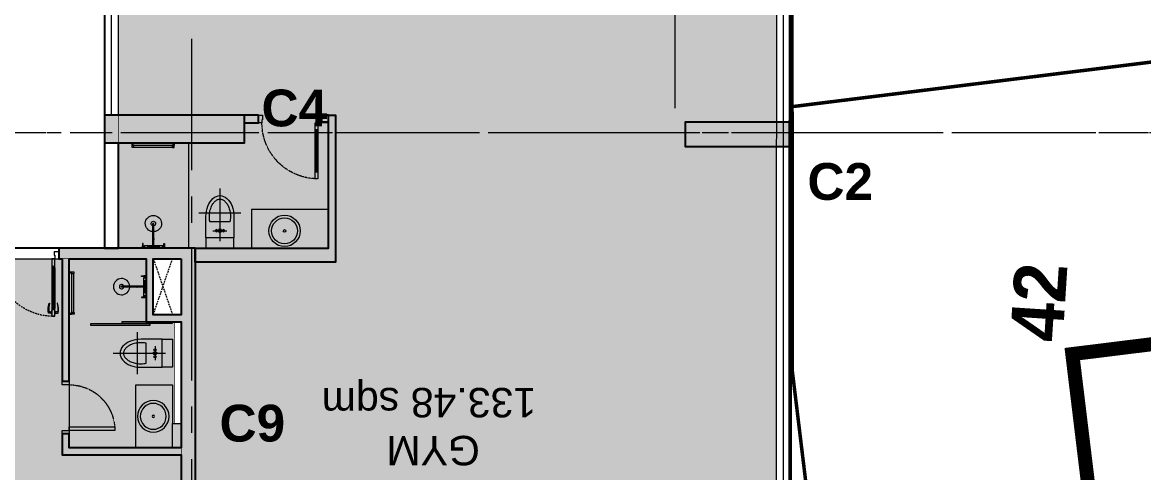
# Model space of a CAD drawing. Header units: millimetres. Extents: x -100356 to 314685, y 446 to 1273965.
# Drawn here: x 70769 to 86788, y 798766 to 805191 of the extents above; entities that cross this region are included whole.
import ezdxf
from ezdxf.enums import TextEntityAlignment as Align
from ezdxf.xclip import XClip

# ---------------------------------------------------------------- set-up
doc = ezdxf.new("R2010")
doc.units = ezdxf.units.MM
doc.header["$XCLIPFRAME"] = 2
for name, pattern in [('20180221 BF$0$DASHDOT', [1, 0.5, -0.25, 0, -0.25]), ('A1 - dp$0$DASHED2', [0.375, 0.25, -0.125]), ('A1 - dp$0$HIDDEN', [0.375, 0.25, -0.125]), ('CENTER', [2, 1.25, -0.25, 0.25, -0.25]), ('Core - tb$0$HIDDEN', [0.375, 0.25, -0.125]), ('Dash', [6, 3, -3]), ('DASHED2', [0.375, 0.25, -0.125]), ('gf$0$CENTER2', [28.575, 19.05, -3.175, 3.175, -3.175]), ('gf$0$Kume - Grid Line', [10.5, 6, -1.25, 2, -1.25])]:
    doc.linetypes.add(name, pattern=pattern)
for name, color, linetype in [('20180221 BF$0$10', 1, 'Continuous'), ('20180221 BF$0$sohieu_diem', 2, 'Continuous'), ('20180221 BF$0$TREE', 99, 'Continuous'), ('STR', 7, 'Continuous')]:
    doc.layers.add(name, color=color, linetype=linetype)
for name, color, linetype, lineweight in [('20180221 BF$0$setback', 1, 'Continuous', 13), ('20180221 BF$0$TUONG 2', 2, 'Continuous', 25), ('20180330-Ascent Plaza-TP-Ban ve so bo$0$KÍNH', 150, 'Continuous', 9), ('@ color hatch', 7, 'Continuous', 13), ('@LOUVER', 35, 'Continuous', 13), ('A.Concrete', 7, 'Continuous', 25), ('A1 - dp$0$A.HACH 250', 250, 'Continuous', 5), ('A1 - dp$0$CUA', 5, 'Continuous', 9), ('A1 - dp$0$FURNITURE', 8, 'Continuous', 5), ('A1 - dp$0$TUONG 2', 2, 'Continuous', 25), ('Core - tb$0$CUA', 5, 'Continuous', 9), ('gf$0$A.Axis', 251, 'gf$0$CENTER2', 13), ('GJ', 1, 'Continuous', 13), ('Hatch-wall', 251, 'Continuous', 5), ('KÍNH', 150, 'Continuous', 9), ('LC.HA', 250, 'Continuous', 9), ('LGI', 250, 'CENTER', 9), ('luoicot', 30, 'Continuous', 13), ('TEXT', 6, 'Continuous', 20), ('Text 35', 250, 'Continuous', 15)]:
    doc.layers.add(name, color=color, linetype=linetype, lineweight=lineweight)
doc.styles.add('20180221 BF$0$VAPTIMN', font='VNI-Aptima-Bold.TTF')
doc.styles.add('ARIAL', font='Font - TrueType - Arial Bold.ttf')
doc.styles.add('arial_eng', font='ARIALNI.TTF')
doc.styles.add('VnArial', font='Font - TrueType - Arial.ttf')

# ---------------------------------------------------------------- blocks, each defined once
blk = doc.blocks.new('A1 - dp$0$A$C4168242D')
for points in [[(300, 750), (300, 0)], [(0, 400), (600, 400)], [(100, 350), (100, 50), (500, 50), (500, 350)], [(157, 276), (443, 276)], [(400, 150), (200, 150)]]:
    blk.add_lwpolyline(points)
for centre, radius in [((250, 150), 15), ((300, 150), 25), ((350, 150), 15)]:
    blk.add_circle(centre, radius)
blk.add_ellipse((300, 350), major_axis=(0, 300), ratio=0.666667, start_param=4.712389, end_param=7.853982)
blk.add_open_spline([(443, 276), (444, 283), (446, 291), (449, 313), (450, 328), (450, 356), (450, 370), (447, 399), (445, 413), (440, 440), (437, 453), (428, 478), (424, 490), (413, 512), (408, 522), (396, 540), (391, 547), (380, 560), (374, 566), (363, 576), (357, 580), (346, 588), (340, 591), (328, 595), (323, 597), (311, 599), (306, 600), (295, 600), (289, 600), (278, 597), (273, 596), (261, 591), (255, 588), (244, 581), (238, 577), (226, 567), (221, 561), (210, 548), (204, 541), (194, 525), (189, 517), (180, 499), (176, 489), (169, 469), (165, 459), (160, 437), (157, 426), (153, 404), (152, 392), (150, 369), (150, 357), (150, 333), (151, 321), (153, 298), (155, 287), (157, 276)], degree=3, knots=[4.428595, 4.428595, 4.428595, 4.428595, 4.521718, 4.521718, 4.681946, 4.681946, 4.842175, 4.842175, 5.002403, 5.002403, 5.162632, 5.162632, 5.32286, 5.32286, 5.483089, 5.483089, 5.615862, 5.615862, 5.748636, 5.748636, 5.88141, 5.88141, 6.014184, 6.014184, 6.146958, 6.146958, 6.279732, 6.279732, 6.412506, 6.412506, 6.545279, 6.545279, 6.678053, 6.678053, 6.810827, 6.810827, 6.943601, 6.943601, 7.076375, 7.076375, 7.209149, 7.209149, 7.341922, 7.341922, 7.474696, 7.474696, 7.60747, 7.60747, 7.740244, 7.740244, 7.873018, 7.873018, 8.005792, 8.005792, 8.137776, 8.137776, 8.137776, 8.137776])
blk = doc.blocks.new('A1 - dp$0$A$C588A0D6B')
for p, q in [((-122, -38), (123, -38)), ((-122, -59), (-122, -38)), ((123, -59), (-122, -59)), ((-11, -64), (-11, -211)), ((9, -211), (-11, -211)), ((9, -65), (9, -211)), ((123, -38), (123, -59)), ((9, -220), (-11, -220)), ((-11, -220), (-11, -507)), ((9, -220), (9, -507)), ((9, -507), (-11, -507))]:
    blk.add_line(p, q)
for points in [[(-178, -37), (-208, -37), (-208, -82), (-178, -82)], [(-208, -37), (-197, -37), (-197, -129), (-208, -129)], [(179, -37), (208, -37), (208, -82), (179, -82)], [(208, -37), (198, -37), (198, -129), (208, -129)]]:
    blk.add_lwpolyline(points, close=True)
blk.add_lwpolyline([(-11, -82), (-171, -82), (-171, -38), (172, -38), (172, -82), (9, -82)])
for centre, radius, start, end in [((0, 431), 505, 255.9943, 268.6524), ((0, 0), 65.5, 243.6552, 296.3448), ((-8, -215), 5.39, 127.2582, 232.7418), ((0, 431), 505, 271.0236, 284.0057), ((6, -215), 5.39, 307.2582, 52.7418), ((-1, -507), 155, 93.8501, 86.1499), ((-1, -507), 43, 104.0595, 75.9405)]:
    blk.add_arc(centre, radius, start, end)
blk = doc.blocks.new('A1 - dp$0$A$C487079A1')
for points in [[(34, 589), (34, 600), (0, 600), (0, 589)], [(68, 578), (68, 600), (34, 600), (34, 578)], [(34, 0), (34, 11), (0, 11), (0, 0)], [(68, 22), (68, 0), (34, 0), (34, 22)]]:
    blk.add_lwpolyline(points, close=True)
blk.add_lwpolyline([(34, 147), (34, 27), (67, 27), (67, 573), (34, 573), (34, 147)])
blk = doc.blocks.new('A1 - dp$0$A$C722D3D91')
at = {"ltscale": 0.07}
for radius in [225, 185, 17]:
    blk.add_circle((0, 0), radius, dxfattribs=at)
blk = doc.blocks.new('*U204')
for points in [[(-700, 100), (-750, 100), (-750, 0), (-700, 0)], [(-50, 0), (-100, 0), (-100, -650), (-50, -650)], [(0, 100), (-50, 100), (-50, 0), (0, 0)]]:
    blk.add_lwpolyline(points, close=True)
at = {"linetype": 'A1 - dp$0$HIDDEN'}
blk.add_arc((-50, 0), 650, 180, 270, dxfattribs=at)
blk = doc.blocks.new('A1 - dp$0$A$C6E1257E0')
at = {"linetype": 'Continuous'}
blk.add_lwpolyline([(30.5, 0), (64.5, 0), (64.5, 8.5), (30.5, 8.5)], close=True, dxfattribs=at)
blk.add_lwpolyline([(39, 8.5), (39, 42.5, -0.13275358), (166.5, 34), (166.5, 29.75, 0.11521641), (56, 34), (56, 8.5)], format="xyb", dxfattribs=at)
blk = doc.blocks.new('A1 - dp$0$cua vao can ho')
at = {"layer": 'A1 - dp$0$A.HACH 250', "linetype": 'A1 - dp$0$DASHED2', "ltscale": 100}
for centre, radius, start, end in [((-78, 0), 822, 88.4513, 180), ((-1222, 0), 322, 0, 93.9546)]:
    blk.add_arc(centre, radius, start, end, dxfattribs=at)
at = {"layer": 'A1 - dp$0$CUA'}
for p, q in [((-100, 128), (-100, 711)), ((-56, 128), (-56, 711)), ((-1244, 128), (-1244, 210)), ((-1200, 128), (-1200, 210))]:
    blk.add_line(p, q, dxfattribs=at)
for points in [[(-56, 822), (-56, 804), (-56, 711), (-72, 711), (-73, 726), (-83, 726), (-83, 711), (-100, 711), (-100, 822)], [(-73, 726), (-71, 676), (-64, 676), (-64, 161), (-71, 161), (-73, 111), (-83, 111), (-83, 128), (-84, 161), (-92, 161), (-92, 676), (-84, 676), (-83, 726)], [(-1244, 321), (-1244, 304), (-1244, 210), (-1228, 210), (-1227, 226), (-1217, 226), (-1217, 210), (-1200, 210), (-1200, 321)], [(-1227, 226), (-1229, 176), (-1236, 176), (-1236, 161), (-1229, 161), (-1227, 111), (-1217, 111), (-1217, 128), (-1216, 161), (-1208, 161), (-1208, 176), (-1216, 176), (-1217, 226)], [(-1233, -50), (-1244, -50), (-1244, 0), (-1300, 0), (-1300, -100), (-1275, -100), (-1233, -100)], [(-1217, 128), (-1217, 111), (-1227, 111), (-1228, 128), (-1244, 128), (-1244, 1), (-1244, 0), (-1200, 0), (-1200, 11), (-1200, 128)], [(-83, 128), (-83, 111), (-73, 111), (-72, 128), (-56, 128), (-56, 1), (-56, 0), (-100, 0), (-100, 11), (-100, 128)], [(-67, -50), (-56, -50), (-56, 0), (0, 0), (0, -100), (-25, -100), (-67, -100)]]:
    blk.add_lwpolyline(points, close=True, dxfattribs=at)
blk.add_lwpolyline([(-1244, 0), (-56, 0)], dxfattribs=at)
at = {"layer": 'A1 - dp$0$CUA', "yscale": 1.111111111007631, "zscale": 1.111111111007631}
for p, xscale, rotation in [((-100, 822), -1.111111111007631, 89.99998306033208), ((-56, 822), 1.111111111007631, 269.9999830603322)]:
    blk.add_blockref('A1 - dp$0$A$C6E1257E0', p, dxfattribs=dict(at, xscale=xscale, rotation=rotation))
blk = doc.blocks.new('2B1')
at = {"layer": '@ color hatch'}
h = blk.add_hatch(color=151, dxfattribs=at)
h.dxf.hatch_style = 1
h.paths.add_polyline_path([(150, 8700), (3100, 8700), (3100, 9800), (150, 9800)])
h.paths.add_polyline_path([(3300, 9600), (3300, 8500), (150, 8500), (150, 8300), (100, 8300), (100, 2500), (200, 2500), (200, 1050), (600, 1050), (600, 150), (7500, 150), (7500, 2500), (7600, 2500), (7600, 3550), (6500, 3550), (6500, 5600), (6100, 5600), (6100, 6400), (6400, 6400), (6400, 9600), (6300, 9600), (6300, 9600)])
h.paths.add_polyline_path([(7650, 3650), (6600, 3650), (6600, 6900), (7650, 6900)])
at = {"layer": 'Hatch-wall', "ltscale": 0.5}
h = blk.add_hatch(color=256, dxfattribs=at)
h.dxf.hatch_style = 1
h.paths.add_polyline_path([(1800, 1900), (1700, 1900), (1700, 150), (600, 150), (600, 1050), (100, 1050), (100, 2850), (1700, 2850), (1700, 2650), (1800, 2650), (1800, 2950), (100, 2950), (100, 8500), (550, 8500), (550, 8700), (100, 8700), (100, 9800), (-100, 9800), (-100, 0), (1850, 0), (1850, 150), (1800, 150)])
h.paths.add_polyline_path([(100, 150), (100, 950), (500, 950), (500, 150)], flags=16)
at = {"layer": '@ color hatch', "color": 7, "linetype": 'Dash', "ltscale": 10, "const_width": 10}
blk.add_lwpolyline([(3300, 9600), (3300, 8500), (150, 8500), (150, 8300), (100, 8300), (100, 2500), (200, 2500), (200, 1050), (600, 1050), (600, 150), (7500, 150), (7500, 2500), (7600, 2500), (7600, 3550), (6500, 3550), (6500, 5600), (6100, 5600), (6100, 6400), (6400, 6400), (6400, 8300), (6300, 8300), (6300, 9600)], close=True, dxfattribs=at)
at = {"layer": '@LOUVER', "ltscale": 0.5, "elevation": 0}
blk.add_lwpolyline([(225, 2500), (100, 2500), (100, 2850), (225, 2850)], close=True, dxfattribs=at)
at = {"layer": 'A1 - dp$0$A.HACH 250', "linetype": 'A1 - dp$0$DASHED2', "ltscale": 100}
for p, q in [((500, 950), (225, 150, 0)), ((500, 150), (225, 950, 0))]:
    blk.add_line(p, q, dxfattribs=at)
at = {"layer": 'A1 - dp$0$CUA'}
blk.add_line((1700, 1900), (1700, 2650), dxfattribs=at)
for points in [[(950, 1070), (225, 1070), (225, 1050), (950, 1050)], [(546, 1080), (1396, 1080), (1396, 1100), (546, 1100)]]:
    blk.add_lwpolyline(points, close=True, dxfattribs=at)
at = {"layer": 'A1 - dp$0$FURNITURE'}
for points in [[(100, 2850), (750, 2850), (750, 1950), (225, 1950), (225, 2500), (100, 2500)], [(375, 1300), (225, 1300), (225, 1700), (375, 1700)]]:
    blk.add_lwpolyline(points, close=True, dxfattribs=at)
at = {"layer": 'A1 - dp$0$TUONG 2', "ltscale": 0.5}
blk.add_lwpolyline([(-100, 0), (1850, 0), (1850, 150), (1800, 150), (1800, 1900), (1700, 1900), (1700, 150), (600, 150), (600, 1050), (100, 1050), (100, 2850), (1700, 2850), (1700, 2650), (1800, 2650), (1800, 2950), (100, 2950), (100, 8500), (550, 8500), (550, 8700), (100, 8700), (100, 9800), (0, 9800)], dxfattribs=at)
at = {"layer": 'A1 - dp$0$TUONG 2', "ltscale": 0.5, "elevation": 0}
blk.add_lwpolyline([(-100, 0), (-100, 9800), (0, 9800)], dxfattribs=at)
at = {"layer": 'A1 - dp$0$TUONG 2', "ltscale": 0.5}
blk.add_lwpolyline([(100, 150), (100, 950), (500, 950), (500, 150)], close=True, dxfattribs=at)
at = {"layer": 'A1 - dp$0$CUA', "xscale": -1, "rotation": 270}
blk.add_blockref('*U204', (1700, 2650), dxfattribs=at)
at = {"layer": 'A1 - dp$0$FURNITURE', "xscale": -1}
blk.add_blockref('A1 - dp$0$A$C722D3D91', (500, 2400), dxfattribs=at)
at = {"layer": 'A1 - dp$0$FURNITURE', "rotation": 270}
blk.add_blockref('A1 - dp$0$A$C4168242D', (325, 1800), dxfattribs=at)
at = {"layer": 'A1 - dp$0$FURNITURE', "extrusion": (-2.97971e-18, -2.01947e-28, -1), "xscale": -1, "zscale": -1, "rotation": 180}
blk.add_blockref('A1 - dp$0$A$C487079A1', (-1700, 941), dxfattribs=at)
at = {"layer": 'A1 - dp$0$FURNITURE', "extrusion": (-2.97971e-18, 2.15411e-27, -1), "xscale": -0.7500000000000027, "yscale": 0.7500000000000027, "zscale": -0.7500000000000027, "rotation": 270}
blk.add_blockref('A1 - dp$0$A$C588A0D6B', (-572, 550), dxfattribs=at)
at = {"layer": 'A1 - dp$0$TUONG 2', "xscale": -1}
blk.add_blockref('A1 - dp$0$cua vao can ho', (1850, 150), dxfattribs=at)
at = {"layer": 'A1 - dp$0$FURNITURE', "style": 'arial_eng'}
blk.add_attdef('AC', text='', height=300, dxfattribs=at).set_placement((7131, 6569, 0), align=Align.MIDDLE)
blk = doc.blocks.new('SITE')
at = {"layer": 'GJ', "color": 2, "linetype": 'DASHED2', "ltscale": 200, "const_width": 50, "elevation": 0}
for points in [[(-29879, 42740), (-25970, 42804), (-21954, 42762), (-17825, 42748), (-8761, 42796), (-2287, 42908), (-2255, 42910), (-1186, 35377), (-1157, 8044), (-172, -63), (-42869, 0)], [(-1161, 11823), (38572, 16750), (72294, 20682), (72666, 20725), (70992, 24794), (67559, 33009), (67489, 32988), (63297, 41856), (55641, 39398), (32498, 31969), (30483, 38296), (27912, 37566), (20347, 35807), (-531, 30760), (-1186, 35377)]]:
    blk.add_lwpolyline(points, dxfattribs=at)
blk = doc.blocks.new('X-GRID')
at = {"layer": 'LGI', "ltscale": 1500}
for p, q in [((-49500, 49486.8), (-49500, -7272.6)), ((-40950, 49486.8), (-40950, -7272.6)), ((5008.8, 30950), (-57318.6, 30950)), ((-47850, -7272.6), (-47850, 30850))]:
    blk.add_line(p, q, dxfattribs=at)
blk = doc.blocks.new('A$C60262ED2')
at = {"layer": 'LC.HA'}
h = blk.add_hatch(color=256, dxfattribs=at)
h.dxf.hatch_style = 1
h.paths.add_polyline_path([(49110, 20387), (49110, 20784), (47110, 20784), (47110, 20387)])
h = blk.add_hatch(color=256, dxfattribs=at)
h.dxf.hatch_style = 1
h.paths.add_polyline_path([(56909, 20334), (56909, 20684), (55409, 20684), (55409, 20334)])
at = {"layer": 'STR', "ltscale": 1000, "elevation": 0}
for points in [[(49110, 20387), (49110, 20784), (47110, 20784), (47110, 20387)], [(56909, 20334), (56909, 20684), (55409, 20684), (55409, 20334)]]:
    blk.add_lwpolyline(points, close=True, dxfattribs=at)
at = {"rotation": 180}
blk.add_blockref('X-GRID', (7409, 51484, 0), dxfattribs=at)
at = {"layer": 'Text 35', "ltscale": 1000, "style": 'ARIAL'}
for s, p in [('C4', (49354, 20623, 0)), ('C2', (57154, 19574, 0)), ('C9', (48754, 16124, 0))]:
    blk.add_text(s, height=525, dxfattribs=at).set_placement(p)
blk = doc.blocks.new('column')
at = {"layer": 'luoicot', "ltscale": 0.5}
blk.add_blockref('A$C60262ED2', (-47109, -40384, 0), dxfattribs=at)
blk = doc.blocks.new('20180221 BF$0$hientrang')
at = {"layer": '20180221 BF$0$10', "color": 1, "linetype": 'Continuous'}
for p, q in [((-110540, 43326, 0), (-98301, 45606, 0)), ((-98301, 45606, 0), (-91530, 9756, 0))]:
    blk.add_line(p, q, dxfattribs=at)
at = {"layer": '20180221 BF$0$10', "color": 1}
for p, q in [((-110540, 43326, 0), (-98301, 45606, 0)), ((-98301, 45606, 0), (-91530, 9756, 0))]:
    blk.add_line(p, q, dxfattribs=at)
at = {"layer": '20180221 BF$0$setback', "color": 1, "linetype": '20180221 BF$0$DASHDOT', "ltscale": 200, "const_width": 200, "elevation": 0}
blk.add_lwpolyline([(-64687, 107633), (-71608, 106512), (-73129, 105984), (-73130, 105414), (-77140, 104869), (-77250, 105249), (-77680, 105219), (-77900, 105350), (-82200, 105085), (-86230, 104910), (-87270, 104902), (-90121, 104815), (-91714, 102077), (-92674, 102048), (-92312, 95898), (-95312, 95702), (-99272, 95417), (-103263, 95232), (-108843, 94729), (-111844, 94613), (-113704, 94445), (-110540, 43326), (-98301, 45606), (-91530, 9756)], dxfattribs=at)
at = {"layer": '20180221 BF$0$sohieu_diem', "color": 3, "const_width": 93.8, "elevation": 0}
blk.add_lwpolyline([(-98348, 45606, 1), (-98254, 45606, 1)], format="xyb", close=True, dxfattribs=at)
at = {"layer": '20180221 BF$0$sohieu_diem', "color": 3, "style": '20180221 BF$0$VAPTIMN'}
blk.add_text('42', height=750, rotation=359.9273, dxfattribs=at).set_placement((-98151, 45756, 0))
blk = doc.blocks.new('*U288')
blk.add_line((-70, 100), (-70, 700))
for points in [[(-50, 0), (-50, 800), (-90, 800), (-90, 0)], [(-50, 100), (-90, 100), (-90, 700), (-50, 700)], [(-900, -110), (-840, -110), (-840, -40), (-850, -40), (-850, 0), (-900, 0)], [(0, -110), (-60, -110), (-60, -40), (-50, -40), (-50, 0), (0, 0)]]:
    blk.add_lwpolyline(points, close=True)
at = {"linetype": 'Core - tb$0$HIDDEN'}
blk.add_arc((-50, 0), 800, 90, 180, dxfattribs=at)
blk = doc.blocks.new('gf$0$grid tower-gf')
at = {"layer": 'gf$0$A.Axis', "linetype": 'gf$0$Kume - Grid Line', "lineweight": 9, "ltscale": 100}
blk.add_line((48341.2, 19849.9), (-14918.8, 19849.9), dxfattribs=at)

msp = doc.modelspace()

# ---------------------------------------------------------------- hatches: boundary and pattern name
at = {"layer": '@ color hatch', "ltscale": 0.5}
h = msp.add_hatch(color=61, dxfattribs=at)
h.paths.add_polyline_path([(57741.2, 825168.4), (57740.7, 834568.4), (64040.7, 834568.4), (64040.7, 831668.4), (66640.7, 831668.4), (66640.8, 834568.4), (79890.8, 834568.3), (79890.8, 829868.4), (79890.9, 829868.4), (79890.9, 825664.9), (79890.9, 825328.2), (71340.7, 825328.2), (71340.7, 825168.4)])
h.paths.add_polyline_path([(81540.9, 808744.1), (76892.6, 808744.1), (76819.9, 808744.1), (72141.7, 808744.1), (72141.7, 814468.3), (81540.7, 814468.3)])
h.paths.add_polyline_path([(73239.1, 801968.3), (72141.7, 801968.3), (72141.7, 808544.1), (81541.1, 808542.6), (81541.1, 803419.8), (81538.9, 803418.4), (81538.9, 798518.3), (80240.9, 798518.3), (80240.9, 792368.4), (73239.1, 792368.4)])
h.paths.add_polyline_path([(59841.4, 810018.4), (63471.2, 810018.5), (63471.2, 808747.1), (70240.9, 808747.1), (70240.9, 803668.8), (59841.4, 803668.8)])

# ---------------------------------------------------------------- linework, layer by layer
at = {"color": 3, "linetype": 'Dash', "ltscale": 30, "const_width": 50, "elevation": 0}
msp.add_lwpolyline([(80090.9, 834768.4), (80090.8, 830068.4), (80090.9, 830068.4), (80091.1, 825331), (81741, 825331.1), (81740.1, 818818.4), (81740.5, 818818.2), (81740.5, 818921), (81740.1, 818921.1), (81740.1, 817867.9), (81740.9, 817868.3), (81740.9, 804668.3), (81740, 804667.9), (81740, 803618.2), (81740.9, 803618.4), (81740.9, 803768.4), (81739.1, 803768.3), (81738.9, 798321.3)], dxfattribs=at)
at = {"elevation": 0}
msp.add_lwpolyline([(38915.7, 824968.4), (71340.7, 825068.4), (71340.7, 817368.4), (81751.9, 817379.5), (81751.9, 814668.3), (71941.7, 814668.3), (71941.7, 801968.3), (54048.7, 801968.3), (54048.7, 803693.4), (59640.5, 803693.4), (70440.9, 803693.4), (70440.9, 808744.1), (63470.9, 808744.1), (63540.8, 820868.3), (62229.8, 820868.3), (62190.5, 820868.3), (62190.5, 823468.4), (46440.9, 823465.3), (46442.4, 815748.2), (42240.9, 815840.4), (42270.7, 823465.3), (38915.9, 823468.4)], close=True, dxfattribs=at)
at = {"layer": '20180221 BF$0$TUONG 2', "ltscale": 0.5, "elevation": 0}
for points in [[(74141.7, 803868.5), (71941.7, 803868.5), (71941.7, 801968.3), (72141.7, 801968.3), (72141.7, 803471.4), (73941.7, 803471.4), (73941.7, 803758.5), (74141.7, 803758.5)], [(73239.1, 801968.3), (75141.7, 801968.3), (75141.7, 803768.5), (75041.7, 803768.5), (75041.7, 803868.5), (75241.7, 803868.5), (75241.7, 801768.3), (73239.1, 801768.3)], [(75141.7, 803768.5), (75141.7, 803868.5), (75041.7, 803868.5), (75041.7, 803768.5)]]:
    msp.add_lwpolyline(points, close=True, dxfattribs=at)
at = {"layer": '@ color hatch', "color": 250, "linetype": 'Dash', "ltscale": 10, "const_width": 10, "elevation": 0}
msp.add_lwpolyline([(73239.1, 801968.3), (72141.7, 801968.3), (72141.7, 808544.1), (76741.7, 808544.1), (76741.7, 808544.1), (81538.9, 808542.7), (81538.9, 798518.3), (80240.9, 798518.3), (80240.9, 792368.4), (73239.1, 792368.4)], close=True, dxfattribs=at)
at = {"layer": 'A1 - dp$0$FURNITURE'}
msp.add_line((73141.7, 803471.4, 0), (73141.7, 801968.3, 0), dxfattribs=at)
at = {"layer": 'A1 - dp$0$FURNITURE', "elevation": 0}
msp.add_lwpolyline([(74986.6, 802518.3), (74041.7, 802518.3), (74041.7, 801968.3), (75141.7, 801968.3), (75141.7, 802518.3), (74986.6, 802518.3)], dxfattribs=at)
msp.add_lwpolyline([(73391.7, 802118.3), (73391.7, 801968.3), (73791.7, 801968.3), (73791.7, 802118.3)], close=True, dxfattribs=at)
at = {"layer": 'KÍNH', "elevation": 0}
for points in [[(71941.7, 803868.5), (71941.7, 808544.1)], [(72041.7, 803868.5), (72041.7, 808544.1)], [(72141.7, 803868.5), (72141.7, 808544.1)], [(81640.2, 808544.1), (81638.9, 798418.3), (80340.9, 798418.3), (80340.9, 792268.4), (73338.9, 792268.4)], [(81738.9, 808544.1), (81738.9, 798318.3), (80440.9, 798318.3), (80440.9, 792168.4), (73338.9, 792168.4)], [(81541.9, 808542.7), (81541.9, 808542.7), (81538.9, 798518.3), (80240.9, 798518.3), (80240.9, 792368.4), (73338.9, 792368.4)], [(81740.2, 805068.4), (81740.9, 805068.4)], [(81740.2, 804968.4), (81740.9, 804968.4)]]:
    msp.add_lwpolyline(points, dxfattribs=at)

# ---------------------------------------------------------------- block references
at = {"layer": '20180221 BF$0$TREE'}
ref = msp.add_blockref('20180221 BF$0$hientrang', (137502.3, 895676.4, 0), dxfattribs=dict(at, rotation=86.37342821610302))
XClip(ref).set_block_clipping_path([(-133148.1755428242, 112075.9558377523), (-124131.7889780848, -30182.5877385634), (-23551.8986045148, -23807.8059542924), (-32568.2851692542, 118450.7376220233)])
at = {"layer": '20180330-Ascent Plaza-TP-Ban ve so bo$0$KÍNH', "rotation": 180}
msp.add_blockref('gf$0$grid tower-gf', (74640.7, 823468.2, 0), dxfattribs=at)
at = {"layer": 'A.Concrete'}
msp.add_blockref('column', (71940.7, 823468.3, 0), dxfattribs=at)
at = {"layer": 'A1 - dp$0$FURNITURE', "extrusion": (-2.01948e-28, -2.97971e-18, -1), "zscale": -1, "rotation": 270}
msp.add_blockref('A1 - dp$0$A$C487079A1', (-72935.3, 803471.4, 0), dxfattribs=at)
at = {"layer": 'A1 - dp$0$FURNITURE', "xscale": -1}
msp.add_blockref('A1 - dp$0$A$C4168242D', (73891.7, 802068.3, 0), dxfattribs=at)
at = {"layer": 'A1 - dp$0$FURNITURE', "extrusion": (2.15411e-27, -2.97971e-18, -1), "xscale": 0.7500000000000027, "yscale": 0.7500000000000027, "zscale": -0.7500000000000027, "rotation": 180}
msp.add_blockref('A1 - dp$0$A$C588A0D6B', (-72641.4, 801940, 0), dxfattribs=at)
at = {"layer": 'A1 - dp$0$FURNITURE', "rotation": 270}
msp.add_blockref('A1 - dp$0$A$C722D3D91', (74514.1, 802215.8, 0), dxfattribs=at)
at = {"layer": 'A1 - dp$0$TUONG 2', "rotation": 180}
msp.add_blockref('2B1', (73138.9, 801968.3, 0), dxfattribs=at)
at = {"layer": 'Core - tb$0$CUA', "xscale": -1, "rotation": 180}
msp.add_blockref('*U288', (75041.7, 803758.5, 0), dxfattribs=at)
at = {"layer": 'GJ'}
msp.add_blockref('SITE', (82927, 792165.5, 0), dxfattribs=at)

# ---------------------------------------------------------------- texts
at = {"layer": 'TEXT', "style": 'VnArial'}
for s, p in [('133.48 sqm', (78111.4, 799973.8, 0)), ('GYM', (77306.1, 799289.6, 0))]:
    msp.add_text(s, height=420, rotation=180, dxfattribs=at).set_placement(p)

doc.saveas('drawing.dxf')
